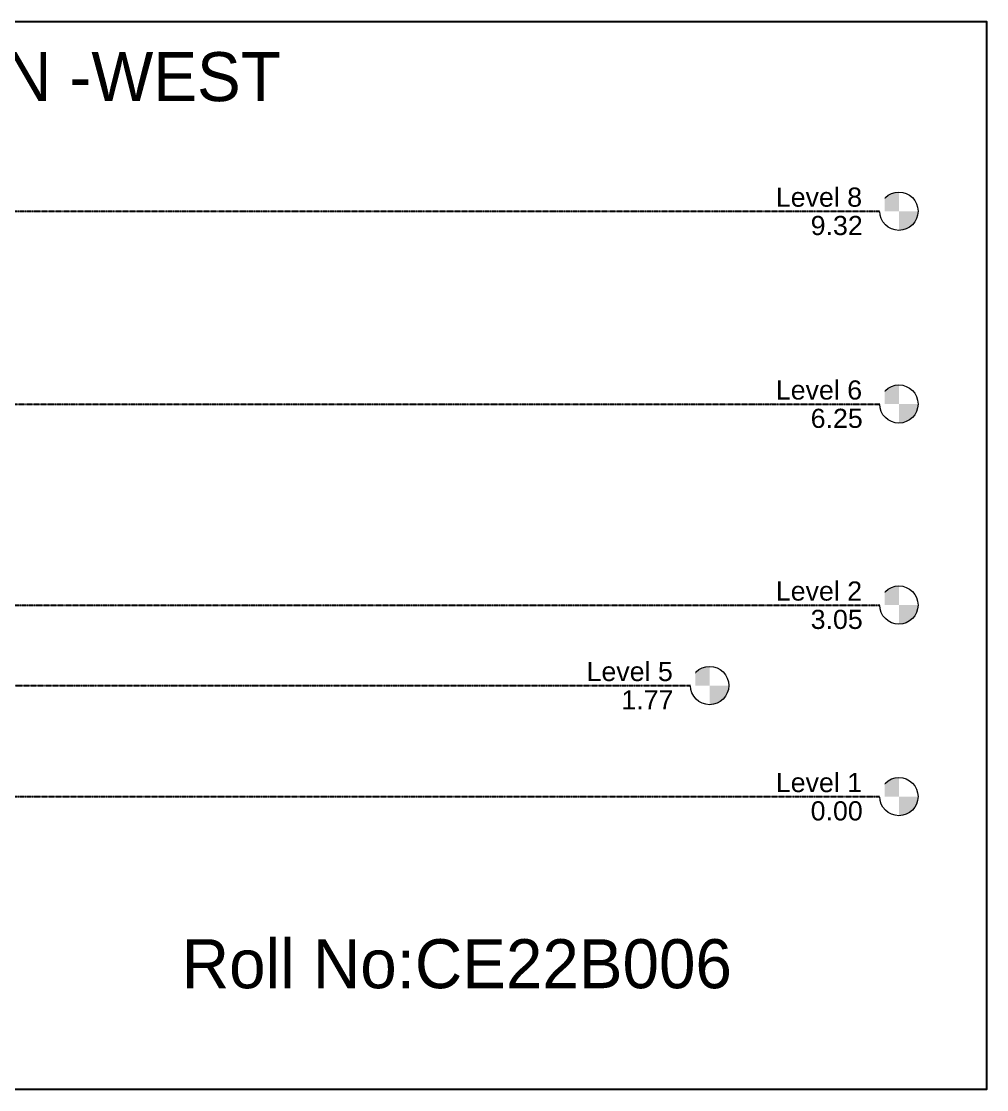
# Model space of a CAD drawing. Header units: millimetres. Extents: x -10020 to 20888, y -4665 to 12339.
# Drawn here: x 5525 to 20888, y -4665 to 12339 of the extents above; entities that cross this region are included whole.
import ezdxf

# ---------------------------------------------------------------- set-up
doc = ezdxf.new("R2010")
doc.units = ezdxf.units.MM
doc.linetypes.add('Grid Line 1_2_', pattern=[22.225, 12.7, -3.175, 3.175, -3.175])
doc.layers.add('A-FLOR-LEVL', color=51, linetype='Continuous', lineweight=9)
doc.styles.add('Arial', font='arial.ttf', dxfattribs={"height": 304.7999999999997})

# ---------------------------------------------------------------- blocks, each defined once
blk = doc.blocks.new('Level - Level Head - Circle-50818-West')
at = {"layer": 'A-FLOR-LEVL'}
h = blk.add_hatch(color=256, dxfattribs=at)
edge = h.paths.add_edge_path()
edge.add_line((19491.51314792814, 9.201507661207015e-13), (19186.71314792814, 9.201507661207015e-13))
edge.add_arc((19491.51314792814, -1.889807256774787e-14), 304.799999999999, 90.00000000000028, 180.0000000000003, ccw=False)
edge.add_line((19491.51314792814, 304.7999999999998), (19491.51314792814, 9.094947017729282e-13))
h = blk.add_hatch(color=256, dxfattribs=at)
edge = h.paths.add_edge_path()
edge.add_line((19491.51314792814, -304.7999999999998), (19491.51314792814, -1.364242052659392e-12))
edge.add_line((19491.51314792814, -1.370503710518278e-12), (19796.31314792814, -1.370503710518278e-12))
edge.add_arc((19491.51314792814, 0), 304.7999999999956, 269.9999999999999, 359.9999999999998, ccw=False)
blk.add_circle((19491.51314792814, 0), 304.7999999999956, dxfattribs=at)

msp = doc.modelspace()

# ---------------------------------------------------------------- block references
for p in [(0, 9317.868523541767), (0, 6248.399999999519), (0, 3047.999999999377), (-3012.596042982379, 1767.147675715399), (0, 0)]:
    msp.add_blockref('Level - Level Head - Circle-50818-West', p)

# ---------------------------------------------------------------- texts
for s, p in [('ELEVATION -WEST', (148.0766076201544, 11069.31874459932)), ('Roll No:CE22B006', (8078.50099033794, -3050.828744175564))]:
    msp.add_text(s, height=780.0657236698462).set_placement(p)

# ---------------------------------------------------------------- next in the draw order: texts
at = {"char_height": 304.7999999999997, "width": 1654.682999999998, "attachment_point": 1, "style": 'Arial', "bg_fill": 3, "box_fill_scale": 1.25, "bg_fill_color": 256, "bg_fill_true_color": 13158600, "bg_fill_transparency": 0}
for s, insert in [('Level 8', (17533.29817603347, 9693.818424903558)), ('Level 6', (17533.29817603328, 6624.349901361311)), ('Level 2', (17533.29817603326, 3423.949901361168)), ('Level 5', (14520.70213305091, 2143.09757707719)), ('Level 1', (17533.29817603328, 375.9499013617911))]:
    msp.add_mtext(s, dxfattribs=dict(at, insert=insert))

# ---------------------------------------------------------------- next in the draw order: texts
at = {"char_height": 304.7999999999997, "width": 1000.505999999999, "attachment_point": 1, "style": 'Arial', "bg_fill": 3, "box_fill_scale": 1.25, "bg_fill_color": 256, "bg_fill_true_color": 13158600, "bg_fill_transparency": 0}
for s, insert in [('9.32', (18087.75259481938, 9242.654629372939)), ('6.25', (18087.75259481919, 6173.186105830692)), ('3.05', (18087.75259481917, 2972.786105830549)), ('1.77', (15075.15655183682, 1691.933781546571)), ('0.00', (18087.75259481919, -75.21389416882765))]:
    msp.add_mtext(s, dxfattribs=dict(at, insert=insert))

# ---------------------------------------------------------------- next in the draw order: linework, layer by layer
at = {"linetype": 'Grid Line 1_2_'}
for p, q in [((-8572.691450712155, 9317.868523541772), (19186.71314792834, 9317.868523541772)), ((1061.941845347792, 6248.399999999524), (19186.71314792815, 6248.399999999524)), ((-7496.270654652249, 3047.999999999198), (19186.71314792813, 3047.999999999379)), ((4609.222568576608, 1767.1476757154), (16174.11710494578, 1767.1476757154)), ((-7416.895654652257, 0), (19186.71314792815, 0))]:
    msp.add_line(p, q, dxfattribs=at)
msp.add_lwpolyline([(-10019.83516111156, 12339.47620468466), (20888.22009883402, 12339.47620468466), (20888.22009883402, -4665.285891827498), (-10019.83516111156, -4665.285891827498)], close=True)

doc.saveas('drawing.dxf')
